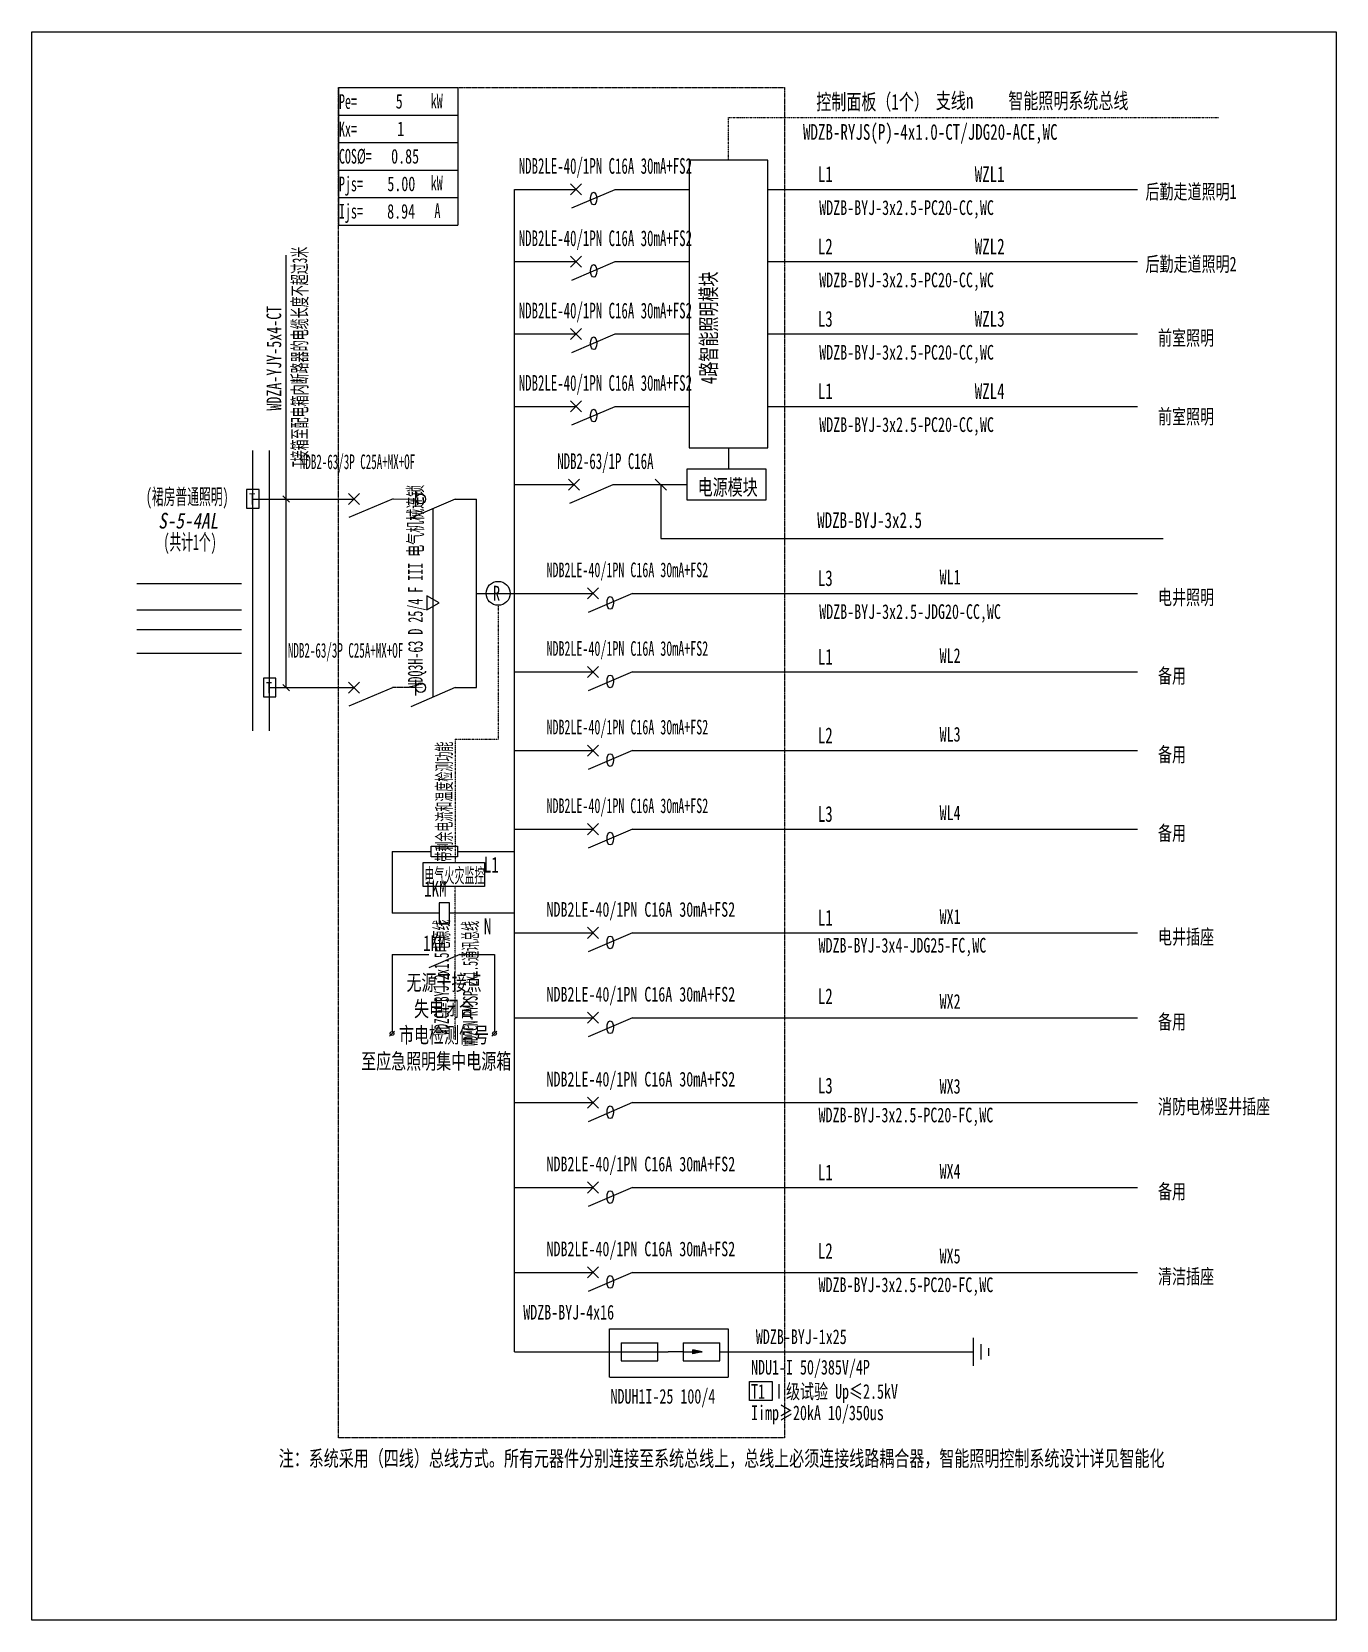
# Model space of a CAD drawing. Extents: x 214228 to 216392, y 287891 to 290527.
import ezdxf
from ezdxf.enums import TextEntityAlignment as Align

# ---------------------------------------------------------------- set-up
doc = ezdxf.new("R2010")
doc.units = 0
doc.header["$MEASUREMENT"] = 0
for name, pattern in [('DASH', [0.35, 0.25, -0.1]), ('DASHDOT', [1, 0.5, -0.25, 0, -0.25]), ('DASHDOT2', [0.5, 0.25, -0.125, 0, -0.125]), ('DASHED', [0.75, 0.5, -0.25]), ('DASHED2', [0.375, 0.25, -0.125])]:
    doc.linetypes.add(name, pattern=pattern)
for name, color, linetype in [('D_E_Eqpm(强电设备)', 100, 'Continuous'), ('D_E_Eqpm（强电设备）', 100, 'Continuous'), ('D_E_Text(强电文字)', 51, 'Continuous'), ('D_E_Text（强电文字）', 51, 'Continuous'), ('D_E_Wire(强电线缆)', 10, 'Continuous'), ('D_E_WireEm（强电应急照明线缆）', 10, 'DASHED'), ('D_E_Wire（强电线缆）', 10, 'Continuous'), ('D_El_Eqpm（弱电设备）', 100, 'Continuous'), ('D_El_Text（弱电文字）', 51, 'Continuous'), ('DQ-漏电火灾', 80, 'Continuous'), ('DQ_Eqpm', 100, 'Continuous'), ('E_E_Eqpm（强电设备）', 100, 'Continuous'), ('E_E_Wire（强电线缆）', 10, 'Continuous'), ('FL04GGFW_E72-配电箱系统图-塔楼部分$0$D_E_Text（强电文字）', 51, 'Continuous'), ('FL09U293_E72-地下室配电箱系统图$0$D_E_Eqpm（强电设备）', 100, 'Continuous'), ('系统图', 220, 'Continuous')]:
    doc.layers.add(name, color=color, linetype=linetype)
doc.styles.add('FL04GGFW_E72-配电箱系统图-塔楼部分$0$电气', font='', dxfattribs={"width": 0.7})
doc.styles.add('电气', font='', dxfattribs={"width": 0.7})
doc.styles.add('电气箱', font='simhei.ttf', dxfattribs={"width": 0.8, "oblique": 10})
doc.styles.get('FL04GGFW_E72-配电箱系统图-塔楼部分$0$电气').set_extended_font_data('SimSun')
doc.styles.get('电气').set_extended_font_data('SimSun')

msp = doc.modelspace()

# ---------------------------------------------------------------- linework, layer by layer
at = {"linetype": 'DASHED'}
for p, q in [((214736.9, 290434.5, 0), (215477.1, 290434.5, 0)), ((214736.9, 288193.7, 0), (214736.9, 290434.5, 0)), ((215477.1, 290434.5, 0), (215477.1, 288193.7, 0)), ((215477.1, 288193.7, 0), (214736.9, 288193.7, 0))]:
    msp.add_line(p, q, dxfattribs=at)
for p, q in [((214402.3, 289611.5, 0), (214576.2, 289611.5, 0)), ((214402.3, 289567.7, 0), (214576.2, 289567.7, 0)), ((214402.3, 289535, 0), (214576.2, 289535, 0)), ((214402.3, 289495.7, 0), (214576.2, 289495.7, 0))]:
    msp.add_line(p, q)
at = {"linetype": 'DASHED2'}
for p, q in [((215186.9, 288374.7, 0), (215383.3, 288374.7, 0)), ((215186.9, 288293.8, 0), (215186.9, 288374.7, 0)), ((215383.3, 288374.7, 0), (215383.3, 288293.8, 0)), ((215383.3, 288293.8, 0), (215186.9, 288293.8, 0))]:
    msp.add_line(p, q, dxfattribs=at)
at = {"layer": 'D_E_Eqpm(强电设备)'}
for p, q in [((214753.4, 289742.4, 0), (214771.9, 289760.9, 0)), ((214771.9, 289742.4, 0), (214753.4, 289760.9, 0)), ((214753.4, 289429.3, 0), (214771.9, 289447.8, 0)), ((214771.9, 289429.3, 0), (214753.4, 289447.8, 0)), ((215206.1, 288351.2, 0), (215267.2, 288351.2, 0)), ((215206.1, 288351.2, 0), (215206.1, 288321.6, 0)), ((215267, 288321.6, 0), (215267, 288351.2, 0)), ((215308.8, 288336.4, 0), (215284.1, 288336.4, 0)), ((215308.8, 288351.2, 0), (215369.9, 288351.2, 0)), ((215308.8, 288351.2, 0), (215308.8, 288321.6, 0)), ((215308.8, 288336.4, 0), (215340.5, 288336.4, 0)), ((215340.5, 288336.4, 0), (215325.1, 288339.5, 0)), ((215325.1, 288333.2, 0), (215325.1, 288339.5, 0)), ((215340.5, 288336.4, 0), (215325.1, 288333.2, 0)), ((215369.7, 288321.6, 0), (215369.7, 288351.2, 0)), ((215206.1, 288321.6, 0), (215267, 288321.6, 0)), ((215308.8, 288321.6, 0), (215369.7, 288321.6, 0))]:
    msp.add_line(p, q, dxfattribs=at)
msp.add_solid([(215325.1, 288333.2, 0), (215340.5, 288336.4, 0), (215325.1, 288339.5, 0)], dxfattribs=at)
at = {"layer": 'D_E_Eqpm（强电设备）'}
for p, q in [((215449.4, 290314.1, 0), (215318.9, 290314.1, 0)), ((215318.9, 290314.1, 0), (215318.9, 289836.3, 0)), ((215449.4, 289836.3, 0), (215449.4, 290314.1, 0)), ((215318.9, 289836.3, 0), (215449.4, 289836.3, 0)), ((215315.5, 289801.7, 0), (215446, 289801.7, 0)), ((215315.5, 289749.5, 0), (215315.5, 289801.7, 0)), ((215446, 289801.7, 0), (215446, 289749.5, 0)), ((214930.7, 289751.6, 0), (214857.1, 289720.1, 0)), ((214865.5, 289738.6, 0), (214865.5, 289764.7, 0)), ((215446, 289749.5, 0), (215315.5, 289749.5, 0)), ((215150.2, 289585.9, 0), (215168.6, 289604.3, 0)), ((215168.6, 289585.9, 0), (215150.2, 289604.3, 0)), ((215224.6, 289595.1, 0), (215151, 289563.5, 0)), ((214903.9, 289579.3, 0), (214883.8, 289590.9, 0)), ((214883.8, 289590.9, 0), (214883.8, 289567.7, 0)), ((214883.8, 289567.7, 0), (214903.9, 289579.3, 0)), ((215150.2, 289455.4, 0), (215168.6, 289473.9, 0)), ((215168.6, 289455.4, 0), (215150.2, 289473.9, 0)), ((215224.6, 289464.6, 0), (215151, 289433.1, 0)), ((214930.7, 289438.6, 0), (214857.1, 289407, 0)), ((214865.5, 289425.5, 0), (214865.5, 289451.6, 0)), ((215150.2, 289325, 0), (215168.6, 289343.4, 0)), ((215168.6, 289325, 0), (215150.2, 289343.4, 0)), ((215224.6, 289334.2, 0), (215151, 289302.6, 0)), ((215150.2, 289194.5, 0), (215168.6, 289213, 0)), ((215168.6, 289194.5, 0), (215150.2, 289213, 0)), ((215224.6, 289203.7, 0), (215151, 289172.2, 0)), ((214890.9, 289175.3, 0), (214934.3, 289175.3, 0)), ((214890.9, 289157.9, 0), (214890.9, 289175.3, 0)), ((214934.3, 289175.3, 0), (214934.3, 289157.9, 0)), ((214934.3, 289157.9, 0), (214890.9, 289157.9, 0)), ((214921.3, 289081.6, 0), (214903.9, 289081.6, 0)), ((214903.9, 289081.6, 0), (214903.9, 289046.8, 0)), ((214921.3, 289046.8, 0), (214921.3, 289081.6, 0)), ((214903.9, 289046.8, 0), (214921.3, 289046.8, 0)), ((215150.2, 289022.4, 0), (215168.6, 289040.9, 0)), ((215168.6, 289022.4, 0), (215150.2, 289040.9, 0)), ((215224.6, 289031.6, 0), (215151, 289000.1, 0)), ((214938.3, 288995.7, 0), (214886.9, 288973.7, 0)), ((215150.2, 288881.6, 0), (215168.6, 288900, 0)), ((215168.6, 288881.6, 0), (215150.2, 288900, 0)), ((215224.6, 288890.8, 0), (215151, 288859.2, 0)), ((214821.7, 288860.4, 0), (214830, 288868.7, 0)), ((214991.6, 288860.4, 0), (214999.9, 288868.7, 0)), ((215150.2, 288740.7, 0), (215168.6, 288759.1, 0)), ((215168.6, 288740.7, 0), (215150.2, 288759.1, 0)), ((215224.6, 288749.9, 0), (215151, 288718.3, 0)), ((215150.2, 288599.8, 0), (215168.6, 288618.3, 0)), ((215168.6, 288599.8, 0), (215150.2, 288618.3, 0)), ((215224.6, 288609, 0), (215151, 288577.5, 0)), ((215150.2, 288459, 0), (215168.6, 288477.4, 0)), ((215168.6, 288459, 0), (215150.2, 288477.4, 0)), ((215224.6, 288468.2, 0), (215151, 288436.6, 0))]:
    msp.add_line(p, q, dxfattribs=at)
at = {"layer": 'D_E_Eqpm（强电设备）', "linetype": 'DASH'}
msp.add_line((214893.9, 289422.8, 0), (214893.9, 289735.9, 0), dxfattribs=at)
at = {"layer": 'D_E_Eqpm（强电设备）'}
for centre, radius in [((214873.4, 289751.6, 0), 7.93), ((214873.4, 289438.6, 0), 7.93), ((214825.8, 288864.6, 0), 3.13), ((214995.8, 288864.6, 0), 3.13)]:
    msp.add_circle(centre, radius, dxfattribs=at)
for centre in [(215160.4, 290250.1, 0), (215160.4, 290130.1, 0), (215160.4, 290010, 0), (215160.4, 289890, 0), (215187.8, 289579.3, 0), (215187.8, 289448.9, 0), (215187.8, 289318.4, 0), (215187.8, 289188, 0), (215187.8, 289015.9, 0), (215187.8, 288875, 0), (215187.8, 288734.1, 0), (215187.8, 288593.3, 0), (215187.8, 288452.4, 0)]:
    msp.add_ellipse(centre, major_axis=(0, 10.5), ratio=0.500475, dxfattribs=at)
at = {"layer": 'D_E_Text(强电文字)', "color": 51}
for p, q in [((214650.1, 289438.6, 0), (214650.1, 290156.1, 0)), ((214644.7, 289757.1, 0), (214655.5, 289746.2, 0)), ((214644.7, 289444, 0), (214655.5, 289433.1, 0))]:
    msp.add_line(p, q, dxfattribs=at)
at = {"layer": 'D_E_Text（强电文字）'}
for p, q in [((214736.9, 290434.5, 0), (214934.7, 290434.5, 0)), ((214736.9, 290434.5, 0), (214736.9, 290206.2, 0)), ((214934.7, 290434.5, 0), (214934.7, 290206.2, 0)), ((214736.9, 290388.8, 0), (214934.7, 290388.8, 0)), ((214736.9, 290343.2, 0), (214934.7, 290343.2, 0)), ((214736.9, 290297.5, 0), (214934.7, 290297.5, 0)), ((214736.9, 290251.9, 0), (214934.7, 290251.9, 0)), ((214736.9, 290206.2, 0), (214934.7, 290206.2, 0)), ((215418.8, 288287, 0), (215456.7, 288287, 0)), ((215418.8, 288255.8, 0), (215418.8, 288287, 0)), ((215456.7, 288287, 0), (215456.7, 288255.8, 0)), ((215456.7, 288255.8, 0), (215418.8, 288255.8, 0))]:
    msp.add_line(p, q, dxfattribs=at)
at = {"layer": 'D_E_Wire(强电线缆)'}
for p, q in [((215028.9, 288336.4, 0), (215028.9, 290265.5, 0)), ((214594.9, 289366.7, 0), (214594.9, 289832.1, 0)), ((214594.9, 289751.6, 0), (214762.7, 289751.6, 0))]:
    msp.add_line(p, q, dxfattribs=at)
at = {"layer": 'D_E_Wire(强电线缆)', "color": 10}
for p, q in [((215028.9, 290265.5, 0), (215131.1, 290265.5, 0)), ((215196.3, 290265.5, 0), (215318.9, 290265.5, 0)), ((215449.4, 290265.5, 0), (216063, 290265.5, 0)), ((215028.9, 290145.5, 0), (215131.1, 290145.5, 0)), ((215196.3, 290145.5, 0), (215318.9, 290145.5, 0)), ((215449.4, 290145.5, 0), (216063, 290145.5, 0)), ((215028.9, 290025.5, 0), (215131.1, 290025.5, 0)), ((215196.3, 290025.5, 0), (215318.9, 290025.5, 0)), ((215449.4, 290025.5, 0), (216063, 290025.5, 0)), ((215028.9, 289905.4, 0), (215131.1, 289905.4, 0)), ((215196.3, 289905.4, 0), (215318.9, 289905.4, 0)), ((215449.4, 289905.4, 0), (216063, 289905.4, 0)), ((215028.9, 289775.6, 0), (215127.7, 289775.6, 0)), ((215192.9, 289775.6, 0), (215315.5, 289775.6, 0)), ((215224.6, 289203.7, 0), (215437.7, 289203.7, 0)), ((215437.7, 289203.7, 0), (216063, 289203.7, 0))]:
    msp.add_line(p, q, dxfattribs=at)
at = {"layer": 'D_E_Wire(强电线缆)', "linetype": 'DASH'}
for p, q in [((214622.7, 289366.7, 0), (214622.7, 289832.1, 0)), ((214622.7, 289438.6, 0), (214762.7, 289438.6, 0))]:
    msp.add_line(p, q, dxfattribs=at)
at = {"layer": 'D_E_WireEm（强电应急照明线缆）'}
msp.add_line((214865.5, 289438.6, 0), (214826.6, 289438.6, 0), dxfattribs=at)
at = {"layer": 'D_E_Wire（强电线缆）', "linetype": 'DASHDOT2'}
for p, q in [((215384.1, 290384.5, 0), (216197, 290384.5, 0)), ((215384.1, 290314.1, 0), (215384.1, 290384.5, 0))]:
    msp.add_line(p, q, dxfattribs=at)
at = {"layer": 'D_E_Wire（强电线缆）'}
for p, q in [((214827.7, 289752.1, 0), (214865.5, 289751.6, 0)), ((214930.7, 289751.6, 0), (214965.9, 289751.6, 0)), ((214965.9, 289438.6, 0), (214965.9, 289751.6, 0)), ((214965.9, 289595.1, 0), (215028.9, 289595.1, 0)), ((215028.9, 289595.1, 0), (215159.4, 289595.1, 0)), ((215224.6, 289595.1, 0), (216063, 289595.1, 0)), ((215028.9, 289464.6, 0), (215159.4, 289464.6, 0)), ((215224.6, 289464.6, 0), (216063, 289464.6, 0)), ((214930.7, 289438.6, 0), (214965.9, 289438.6, 0)), ((215028.9, 289334.2, 0), (215159.4, 289334.2, 0)), ((215224.6, 289334.2, 0), (216063, 289334.2, 0)), ((215028.9, 289203.7, 0), (215159.4, 289203.7, 0)), ((215028.9, 289031.6, 0), (215159.4, 289031.6, 0)), ((215224.6, 289031.6, 0), (216063, 289031.6, 0)), ((215028.9, 288890.8, 0), (215159.4, 288890.8, 0)), ((215224.6, 288890.8, 0), (216063, 288890.8, 0)), ((215028.9, 288749.9, 0), (215159.4, 288749.9, 0)), ((215224.6, 288749.9, 0), (216063, 288749.9, 0)), ((215028.9, 288609, 0), (215159.4, 288609, 0)), ((215224.6, 288609, 0), (216063, 288609, 0)), ((215028.9, 288468.2, 0), (215159.4, 288468.2, 0)), ((215224.6, 288468.2, 0), (216063, 288468.2, 0)), ((215790.8, 288313.2, 0), (215790.8, 288359.6, 0)), ((215028.9, 288336.4, 0), (215284.1, 288336.4, 0)), ((215369.7, 288336.4, 0), (215790.8, 288336.4, 0)), ((215803.5, 288323.7, 0), (215803.5, 288349.1, 0)), ((215816.1, 288330, 0), (215816.1, 288342.7, 0))]:
    msp.add_line(p, q, dxfattribs=at)
at = {"layer": 'D_E_Wire（强电线缆）', "ltscale": 3.5}
for p, q in [((214825.8, 289166.6, 0), (214890.9, 289166.6, 0)), ((214825.8, 289166.6, 0), (214825.8, 289064.2, 0)), ((214934.3, 289166.6, 0), (215028.9, 289166.6, 0)), ((214903.9, 289064.2, 0), (214825.8, 289064.2, 0)), ((215028.9, 289064.2, 0), (214921.3, 289064.2, 0)), ((214825.8, 288995.7, 0), (214886.9, 288995.7, 0)), ((214825.8, 288995.7, 0), (214825.8, 288867.7, 0)), ((214938.3, 288995.7, 0), (214995.8, 288995.7, 0)), ((214995.8, 288995.7, 0), (214995.8, 288867.7, 0))]:
    msp.add_line(p, q, dxfattribs=at)
at = {"layer": 'D_El_Eqpm（弱电设备）', "color": 3}
for p, q in [((214877.6, 289148.3, 0), (214979.1, 289148.3, 0)), ((214877.6, 289108.5, 0), (214877.6, 289148.3, 0)), ((214979.1, 289148.3, 0), (214979.1, 289108.5, 0)), ((214979.1, 289108.5, 0), (214877.6, 289108.5, 0)), ((214979.1, 289108.5, 0), (214877.6, 289108.5, 0))]:
    msp.add_line(p, q, dxfattribs=at)
at = {"layer": 'DQ-漏电火灾', "linetype": 'DASHDOT', "ltscale": 0.5}
for p, q in [((215001.8, 289575.2, 0), (215001.8, 289352.9, 0)), ((214930.6, 289352.9, 0), (214930.6, 289148.3, 0)), ((214930.6, 289352.9, 0), (215001.8, 289352.9, 0)), ((214930.6, 288854.4, 0), (214930.6, 289108.5, 0))]:
    msp.add_line(p, q, dxfattribs=at)
at = {"layer": 'DQ-漏电火灾', "color": 3}
msp.add_circle((215001.8, 289595.1, 0), 19.9, dxfattribs=at)
at = {"layer": 'DQ_Eqpm'}
for p, q in [((214605.3, 289767.6, 0), (214584.5, 289767.6, 0)), ((214584.5, 289767.6, 0), (214584.5, 289736.3, 0)), ((214605.3, 289736.3, 0), (214605.3, 289767.6, 0)), ((214584.5, 289736.3, 0), (214605.3, 289736.3, 0)), ((214633.2, 289454.5, 0), (214612.3, 289454.5, 0)), ((214612.3, 289454.5, 0), (214612.3, 289423.2, 0)), ((214633.2, 289423.2, 0), (214633.2, 289454.5, 0)), ((214612.3, 289423.2, 0), (214633.2, 289423.2, 0))]:
    msp.add_line(p, q, dxfattribs=at)
at = {"layer": 'E_E_Eqpm（强电设备）', "color": 100}
for p, q in [((215121.9, 290256.3, 0), (215140.3, 290274.8, 0)), ((215140.3, 290256.3, 0), (215121.9, 290274.8, 0)), ((215124.4, 290234.7, 0), (215196.3, 290265.5, 0)), ((215121.9, 290136.3, 0), (215140.3, 290154.7, 0)), ((215140.3, 290136.3, 0), (215121.9, 290154.7, 0)), ((215124.4, 290114.7, 0), (215196.3, 290145.5, 0)), ((215121.9, 290016.2, 0), (215140.3, 290034.7, 0)), ((215140.3, 290016.2, 0), (215121.9, 290034.7, 0)), ((215124.4, 289994.6, 0), (215196.3, 290025.5, 0)), ((215121.9, 289896.2, 0), (215140.3, 289914.6, 0)), ((215140.3, 289896.2, 0), (215121.9, 289914.6, 0)), ((215124.4, 289874.6, 0), (215196.3, 289905.4, 0)), ((215118.5, 289766.4, 0), (215136.9, 289784.8, 0)), ((215136.9, 289766.4, 0), (215118.5, 289784.8, 0)), ((215121, 289744.8, 0), (215192.9, 289775.6, 0))]:
    msp.add_line(p, q, dxfattribs=at)
at = {"layer": 'E_E_Wire（强电线缆）'}
msp.add_line((215384.1, 289836.3, 0), (215384.1, 289801.7, 0), dxfattribs=at)
at = {"layer": 'FL04GGFW_E72-配电箱系统图-塔楼部分$0$D_E_Text（强电文字）'}
for p, q in [((215281, 289766.4, 0), (215262.6, 289784.8, 0)), ((215271.8, 289775.6, 0), (215271.8, 289686.2, 0)), ((215271.8, 289686.2, 0), (216105.3, 289686.2, 0))]:
    msp.add_line(p, q, dxfattribs=at)
at = {"layer": 'FL09U293_E72-地下室配电箱系统图$0$D_E_Eqpm（强电设备）'}
for p, q in [((214827.7, 289752.1, 0), (214754.3, 289720.7, 0)), ((214827.7, 289439, 0), (214754.3, 289407.6, 0))]:
    msp.add_line(p, q, dxfattribs=at)
at = {"layer": '系统图', "ltscale": 9973.992009}
msp.add_lwpolyline([(214228, 290527), (216392.5, 290527), (216392.5, 287891), (214228, 287891)], close=True, dxfattribs=at)

# ---------------------------------------------------------------- texts
at = {"layer": 'D_E_Text(强电文字)', "style": 'FL04GGFW_E72-配电箱系统图-塔楼部分$0$电气', "width": 0.6}
for s, p in [('NDB2LE-40/1PN C16A 30mA+FS2', (215179.8, 290291.3, 0)), ('NDB2LE-40/1PN C16A 30mA+FS2', (215179.8, 290171.3, 0)), ('NDB2LE-40/1PN C16A 30mA+FS2', (215179.8, 290051.3, 0)), ('NDB2LE-40/1PN C16A 30mA+FS2', (215179.8, 289931.2, 0)), ('NDB2-63/1P C16A', (215179.8, 289801.4, 0))]:
    msp.add_text(s, height=26.091, dxfattribs=at).set_placement(p, align=Align.CENTER)
at = {"layer": 'D_E_Text(强电文字)', "color": 51, "style": 'FL04GGFW_E72-配电箱系统图-塔楼部分$0$电气', "width": 0.7}
for s, p in [('L1', (215532.2, 290277.7, 0)), ('L2', (215532.2, 290157.7, 0)), ('L3', (215532.2, 290037.6, 0)), ('L1', (215532.2, 289917.6, 0)), ('L3', (215532.2, 289607.3, 0)), ('L1', (215532.2, 289476.8, 0)), ('L2', (215532.2, 289346.4, 0)), ('L3', (215532.2, 289215.9, 0)), ('L1', (215532.2, 289043.8, 0)), ('L2', (215532.2, 288913.4, 0)), ('L3', (215532.2, 288765.2, 0)), ('L1', (215532.2, 288621.2, 0)), ('L2', (215532.2, 288490.8, 0))]:
    msp.add_text(s, height=26.09, dxfattribs=at).set_placement(p)
at = {"layer": 'D_E_Text(强电文字)', "width": 0.7}
for s, height, style, p in [('WZL1', 26.09, 'FL04GGFW_E72-配电箱系统图-塔楼部分$0$电气', (215792.6, 290277.7, 0)), ('WDZB-BYJ-3x2.5-PC20-CC,WC', 24.351, 'FL04GGFW_E72-配电箱系统图-塔楼部分$0$电气', (215534.6, 290223, 0)), ('WZL2', 26.09, 'FL04GGFW_E72-配电箱系统图-塔楼部分$0$电气', (215792.6, 290157.7, 0)), ('WDZB-BYJ-3x2.5-PC20-CC,WC', 24.351, 'FL04GGFW_E72-配电箱系统图-塔楼部分$0$电气', (215534.6, 290103, 0)), ('WZL3', 26.09, 'FL04GGFW_E72-配电箱系统图-塔楼部分$0$电气', (215792.6, 290037.6, 0)), ('WDZB-BYJ-3x2.5-PC20-CC,WC', 24.351, 'FL04GGFW_E72-配电箱系统图-塔楼部分$0$电气', (215534.6, 289982.9, 0)), ('WZL4', 26.09, 'FL04GGFW_E72-配电箱系统图-塔楼部分$0$电气', (215792.6, 289917.6, 0)), ('WDZB-BYJ-3x2.5-PC20-CC,WC', 24.351, 'FL04GGFW_E72-配电箱系统图-塔楼部分$0$电气', (215534.6, 289862.9, 0)), ('WDZB-BYJ-3x2.5', 26.091, 'FL04GGFW_E72-配电箱系统图-塔楼部分$0$电气', (215531.2, 289703.5, 0)), ('WDZB-BYJ-3x2.5-JDG20-CC,WC', 24.351, 'FL04GGFW_E72-配电箱系统图-塔楼部分$0$电气', (215534.6, 289552.6, 0)), ('WDZB-BYJ-4x16', 24.351, '电气', (215043.5, 288390, 0)), ('WDZB-BYJ-1x25', 24.351, '电气', (215429.5, 288349.3, 0)), ('T1 Ⅰ级试验 Up≤2.5kV ', 24.351, '电气', (215421.5, 288258.5, 0)), ('Iimp≥20kA 10/350us', 24.351, '电气', (215421.5, 288223, 0)), ('注：系统采用（四线）总线方式。所有元器件分别连接至系统总线上，总线上必须连接线路耦合器，智能照明控制系统设计详见智能化', 26.091, 'FL04GGFW_E72-配电箱系统图-塔楼部分$0$电气', (214637.8, 288146.5, 0))]:
    msp.add_text(s, height=height, dxfattribs=dict(at, style=style)).set_placement(p)
at = {"layer": 'D_E_Text(强电文字)', "color": 51, "style": '电气'}
for s, width, p in [('T接箱至配电箱内断路器的电缆长度不超过3米', 0.55, (214684.7, 289804.9, 0)), ('WDZA-YJY-5x4-CT', 0.7, (214641.9, 289898.3, 0))]:
    msp.add_text(s, height=24.351, rotation=90, dxfattribs=dict(at, width=width)).set_placement(p)
at = {"layer": 'D_E_Text(强电文字)', "color": 51, "true_color": 0xffff7f, "style": '电气', "width": 0.7}
msp.add_text('NDU1-I 50/385V/4P', height=24.351, dxfattribs=at).set_placement((215421.5, 288298.7, 0))
at = {"layer": 'D_E_Text（强电文字）', "linetype": 'Continuous', "style": '电气', "width": 0.6}
for s, height, p in [('Pe=', 24.35, (214737.7, 290399, 0)), ('kW', 24.35, (214890, 290399.8, 0)), ('Kx=', 24.35, (214737.7, 290353.2, 0)), ('COS%%C=', 24.35, (214737.7, 290308.2, 0)), ('Pjs=', 24.35, (214737.7, 290262.3, 0)), ('kW', 24.35, (214890, 290263.8, 0)), ('Ijs=', 24.35, (214737.7, 290217.1, 0)), ('A', 24.4, (214896.2, 290218.1, 0))]:
    msp.add_text(s, height=height, dxfattribs=at).set_placement(p)
at = {"layer": 'D_E_Text（强电文字）', "style": '电气'}
for s, height, width, p in [('5', 24.4, 0.7, (214831.9, 290399.5, 0)), ('1', 24.4, 0.7, (214834.4, 290353.8, 0)), (' 0.85', 24.35, 0.7, (214812.7, 290308.2, 0)), ('后勤走道照明1', 24.35, 0.7, (216076, 290249.5, 0)), ('后勤走道照明2', 24.35, 0.7, (216076, 290129.4, 0)), ('前室照明', 24.35, 0.7, (216096.8, 290006.8, 0)), ('前室照明', 24.35, 0.7, (216096.8, 289876.3, 0)), ('电源模块', 26.09, 0.7, (215332.9, 289758.2, 0)), ('NDB2LE-40/1PN C16A 30mA+FS2', 24.351, 0.6, (215082.1, 289621.9, 0)), ('WL1', 24.35, 0.7, (215734.4, 289610, 0)), ('电井照明', 24.35, 0.7, (216096.8, 289576.4, 0)), ('NDB2LE-40/1PN C16A 30mA+FS2', 24.351, 0.6, (215082.1, 289491.4, 0)), ('WL2', 24.35, 0.7, (215734.4, 289479.6, 0)), ('备用', 24.35, 0.7, (216096.8, 289446, 0)), ('NDB2LE-40/1PN C16A 30mA+FS2', 24.351, 0.6, (215082.1, 289361, 0)), ('WL3', 24.35, 0.7, (215734.4, 289349.1, 0)), ('备用', 24.35, 0.7, (216096.8, 289315.5, 0)), ('NDB2LE-40/1PN C16A 30mA+FS2', 24.351, 0.6, (215082.1, 289230.5, 0)), ('WL4', 24.35, 0.7, (215734.4, 289218.7, 0)), ('备用', 24.35, 0.7, (216096.8, 289185.1, 0)), ('NDB2LE-40/1PN C16A 30mA+FS2', 24.351, 0.7, (215082.1, 289058.4, 0)), ('WX1', 24.35, 0.7, (215734.4, 289046.6, 0)), ('电井插座', 24.35, 0.7, (216096.8, 289013, 0)), ('WDZB-BYJ-3x4-JDG25-FC,WC', 24.351, 0.7, (215533.5, 288998.9, 0)), ('NDB2LE-40/1PN C16A 30mA+FS2', 24.351, 0.7, (215082.1, 288917.6, 0)), ('WX2', 24.35, 0.7, (215734.4, 288905.7, 0)), ('备用', 24.35, 0.7, (216096.8, 288872.1, 0)), ('NDB2LE-40/1PN C16A 30mA+FS2', 24.351, 0.7, (215082.1, 288776.7, 0)), ('WX3', 24.35, 0.7, (215734.4, 288764.9, 0)), ('消防电梯竖井插座', 24.35, 0.7, (216096.8, 288731.3, 0)), ('WDZB-BYJ-3x2.5-PC20-FC,WC', 24.351, 0.7, (215533.5, 288717.2, 0)), ('NDB2LE-40/1PN C16A 30mA+FS2', 24.351, 0.7, (215082.1, 288635.9, 0)), ('WX4', 24.35, 0.7, (215734.4, 288624, 0)), ('备用', 24.35, 0.7, (216096.8, 288590.4, 0)), ('NDB2LE-40/1PN C16A 30mA+FS2', 24.351, 0.7, (215082.1, 288495, 0)), ('WX5', 24.35, 0.7, (215734.4, 288483.1, 0)), ('WDZB-BYJ-3x2.5-PC20-FC,WC', 24.351, 0.7, (215533.5, 288435.5, 0)), ('清洁插座', 24.35, 0.7, (216096.8, 288449.5, 0))]:
    msp.add_text(s, height=height, dxfattribs=dict(at, width=width)).set_placement(p)
at = {"layer": 'D_E_Text（强电文字）', "color": 200, "style": '电气', "width": 0.7}
for s, p in [('5.00', (214818, 290262.5, 0)), ('8.94', (214817.7, 290216.9, 0))]:
    msp.add_text(s, height=24.35, dxfattribs=at).set_placement(p)
at = {"layer": 'D_E_Text（强电文字）', "style": '电气'}
for s, height, width, p in [('NDB2-63/3P C25A+MX+OF', 24.351, 0.55, (214768.5, 289811.5, 0)), ('(裙房普通照明)', 26.09, 0.55, (214486, 289754, 0)), ('(共计1个)', 26.09, 0.55, (214490.7, 289678.7, 0)), ('NDB2-63/3P C25A+MX+OF', 24.351, 0.55, (214748.7, 289498.5, 0)), ('电气火灾监控', 24.35, 0.5, (214929.3, 289127.5, 0))]:
    msp.add_text(s, height=height, dxfattribs=dict(at, width=width)).set_placement(p, align=Align.MIDDLE)
at = {"layer": 'D_E_Text（强电文字）', "style": '电气', "width": 0.6}
msp.add_text('NDQ3H-63 D 25/4 F III 电气机械连锁', height=24.351, rotation=90, dxfattribs=at).set_placement((214865.7, 289606.2, 0), align=Align.MIDDLE)
at = {"layer": 'D_E_Text（强电文字）', "style": '电气箱', "oblique": 10, "width": 0.8}
msp.add_text('S-5-4AL', height=26.09, dxfattribs=at).set_placement((214487.6, 289715.6, 0), align=Align.MIDDLE)
at = {"layer": 'D_E_Text（强电文字）', "color": 51, "style": '电气', "width": 0.7}
for s, height, p in [('L1', 26.09, (214978.2, 289131.8, 0)), ('1KM', 26.09, (214879, 289091.6, 0)), ('N', 26.1, (214978.2, 289029.4, 0)), ('1KM', 26.09, (214877.4, 289001.5, 0))]:
    msp.add_text(s, height=height, dxfattribs=at).set_placement(p)
for s, p in [('无源干接点', (214912.1, 288949.2, 0)), ('失电闭合', (214912.1, 288905.7, 0)), ('市电检测信号', (214912.1, 288862.2, 0)), ('至应急照明集中电源箱', (214899.1, 288818.7, 0))]:
    msp.add_text(s, height=26.09, dxfattribs=at).set_placement(p, align=Align.MIDDLE_CENTER)
at = {"layer": 'D_E_Text（强电文字）', "color": 51, "true_color": 0xffff7f, "style": '电气', "width": 0.7}
msp.add_text('NDUH1I-25 100/4', height=24.351, dxfattribs=at).set_placement((215188.3, 288250.4, 0))
at = {"layer": 'D_El_Text（弱电文字）', "color": 1, "style": '电气', "width": 0.5}
msp.add_text('带剩余电流和温度检测功能', height=24.351, rotation=90, dxfattribs=at).set_placement((214924.4, 289149.8, 0))
at = {"layer": 'D_El_Text（弱电文字）', "style": '电气'}
for s, width, p in [('WDZCN-BYJ-2x1.5电源线', 0.55, (214920.1, 288862.3, 0)), ('WDZCN-RYJSP-2x1.5通讯总线', 0.5, (214967.9, 288844.2, 0))]:
    msp.add_text(s, height=24.351, rotation=90, dxfattribs=dict(at, width=width)).set_placement(p)
at = {"layer": 'DQ-漏电火灾', "color": 50, "style": '电气', "width": 0.7}
msp.add_text('R', height=24.4, dxfattribs=at).set_placement((214993.4, 289583.2, 0))
at = {"layer": 'DQ_Eqpm', "color": 51, "style": '电气', "width": 0.8}
for p in [(214588.5, 289742.1, 0), (214616.4, 289429, 0)]:
    msp.add_text('T', height=19.1, dxfattribs=at).set_placement(p)
at = {"layer": 'FL04GGFW_E72-配电箱系统图-塔楼部分$0$D_E_Text（强电文字）', "style": 'FL04GGFW_E72-配电箱系统图-塔楼部分$0$电气', "width": 0.7}
for s, height, p in [('控制面板（1个）', 26.09, (215529.8, 290397.7, 0)), ('支线n', 26.09, (215728.1, 290399.5, 0)), ('智能照明系统总线', 26.09, (215848.4, 290399.5, 0)), ('WDZB-RYJS(P)-4x1.0-CT/JDG20-ACE,WC', 26.091, (215507.7, 290347.7, 0))]:
    msp.add_text(s, height=height, dxfattribs=at).set_placement(p)
msp.add_text('4路智能照明模块', height=26.09, rotation=90, dxfattribs=at).set_placement((215364.2, 289942.3, 0))

doc.saveas('drawing.dxf')
